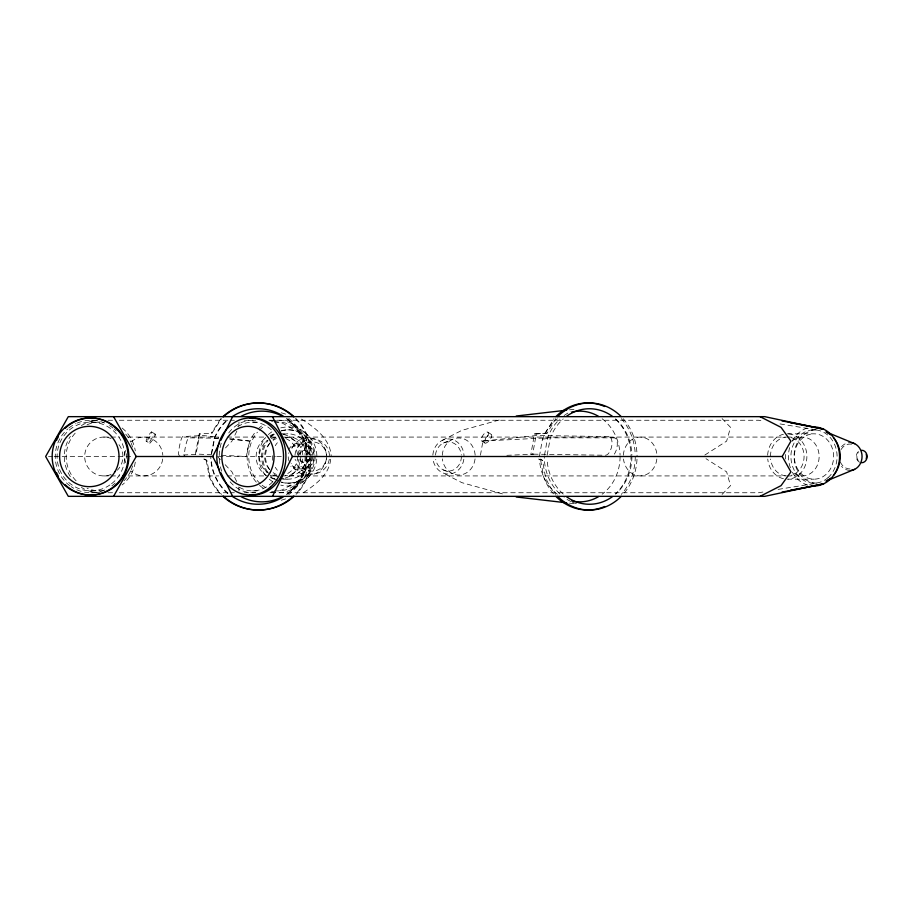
<?xml version="1.0" encoding="UTF-8"?>
<svg xmlns="http://www.w3.org/2000/svg" width="913" height="913" viewBox="0 0 913 913"><rect width="100%" height="100%" fill="white"/><g stroke="black" fill="none" stroke-linecap="round" stroke-linejoin="round"><path stroke-width="0.68" stroke-dasharray="4.57 3.42" d="M238.795 426.006L239.012 422M480.443 455.21L482.954 441.013L536.81 435.501L608.731 436.597L614.312 437.841A9.507 4.268 -77.4 0 1 617.256 445.35A9.507 4.268 -77.4 0 1 612.806 455.792M547.184 433.082L534.47 433.96L530.852 454.446L532.656 454.446L536.273 433.96L547.184 433.082L555.766 418.645M539.4 456.5L542.47 439.142A45.365 40.343 -90 0 1 557.329 418.782M544.513 455.165L547.572 437.841A48.754 43.368 -90 0 1 559.852 419.078M547.207 455.199L550.208 438.229A47.75 42.466 -90 0 1 563.23 418.941M307.476 459.296L305.022 471.873L296.143 485.659L286.511 494.561M199.251 433.96L195.245 454.446L195.93 454.446L199.947 433.96L199.251 433.96L212.021 433.082L221.528 418.645M211.314 453.829L214.452 437.841A48.754 48.001 -90 0 1 227.794 419.272M211.611 453.887L214.681 438.229A47.75 47.008 -90 0 1 227.976 419.854M229.699 438.674L249.397 441.013L246.362 456.5L221.448 455.256M330.689 459.205C329.159 475.468 314.049 485.773 301.45 493.887M325.108 463.587L325.485 462.081M236.866 431.096L231.936 441.127L225.169 448.294M545.381 433.082L553.974 418.645M220.832 418.645L211.337 433.082L212.021 433.082M309.792 458.588L308.503 460.483M149.846 443.273L151.238 441.687A5.364 0.787 -55.8 0 0 155.324 435.375A5.364 0.787 -55.8 0 0 153.795 435.684A5.364 0.787 -55.8 0 0 149.709 441.995L149.846 443.273L146.342 441.219M722.092 494.39L730.526 485.659L726.634 471.873L705.989 458.691M291.35 490.258L293.404 488.569M287.823 493.75L308.389 477.362M704.847 455.039L726.634 441.127L730.526 427.341L722.092 418.611M297.889 481.128L282.14 489.984L276.673 491.091M442.44 440.271L461.921 430.331L502.435 419.113M443.444 443.022L452.414 439.381M281.215 500.267L287.96 498.144M269.849 492.472L275.304 491.365M762.914 492.027L758.771 492.746L268.947 492.746M778.104 489.391L817.135 483.148A26.648 23.076 -90 0 1 794.048 456.5A26.648 23.076 -90 0 1 817.135 429.852M542.47 439.142L550.208 438.229M569.438 409.857L576.434 409.047M482.954 441.013L547.572 437.841L614.312 437.841M506.863 455.325L533.797 454.16M90.935 420.254L97.429 420.254M107.985 420.254L113.657 420.254M119.341 420.254L228.707 420.254M230.133 420.254L234.39 420.254M244.33 420.254L255.697 420.254M268.947 420.254L758.771 420.254L762.914 420.973M90.935 422.126L100.031 422.126M252.57 422.126L259.395 422.126M274.402 422.126L278.499 422.126A34.374 29.764 -90 0 1 308.24 455.176M287.846 429.852L288.942 429.852M816.085 429.852L778.104 423.609M279.812 433.823L287.846 433.823M787.257 433.823L813.997 433.823A22.677 19.63 -90 0 1 831.001 467.833A22.677 19.63 -90 0 1 796.992 467.833A22.677 19.63 -90 0 1 813.997 433.823M534.47 433.96L536.273 433.96M103.808 437.076L109.514 437.076M110.941 437.076L119.5 437.076M128.06 437.076L218.698 437.076M227.189 437.076L265.363 437.076M271.024 437.076L276.685 437.076M289.261 437.076L785.248 437.076M786.675 437.076L802.322 437.076M48.492 456.5L52.749 456.5M54.164 456.5L133.675 456.5M218.424 456.5L275.384 456.5M276.776 456.5L282.505 456.5M203.725 459.045L206.84 460.357L210.104 476.985A53.547 52.714 -90 0 0 221.528 494.355M538.51 459.045L542.505 460.357L545.449 476.985A53.547 47.624 -90 0 0 555.766 494.355M103.808 475.924L109.514 475.924M110.941 475.924L119.5 475.924M128.06 475.924L218.698 475.924M227.189 475.924L265.363 475.924M271.024 475.924L276.685 475.924M289.261 475.924L785.248 475.924M786.675 475.924L802.322 475.924M282.494 479.177L287.846 479.177M787.257 479.177L813.997 479.177M287.846 483.148L288.942 483.148M90.935 490.874L100.031 490.874M252.57 490.874L259.395 490.874M274.402 490.874L278.499 490.874A34.374 29.764 -90 0 0 308.172 459.159M90.935 492.746L97.429 492.746M107.985 492.746L113.657 492.746M119.341 492.746L228.707 492.746M230.133 492.746L234.39 492.746M244.33 492.746L255.697 492.746M533.512 454.16L605.433 455.256A9.518 4.588 -77.1 0 0 611.756 445.989A9.518 4.588 -77.1 0 0 608.731 436.597M211.759 454.777L199.194 454.16L179.016 455.256A9.518 1.278 -78.7 0 1 179.53 445.989A9.518 1.278 -78.7 0 1 182.668 436.597L202.96 435.501L218.435 437.338M218.641 438.217L188.843 437.841A9.507 1.632 -78.6 0 0 185.738 445.35A9.507 1.632 -78.6 0 0 184.688 455.792M229.825 439.233L249.397 441.013M569.438 503.143L576.434 503.953M214.681 438.229L218.218 438.776M269.849 420.528L272.576 421.076M273.946 421.361L282.14 423.016L297.889 431.872M502.435 493.887L461.921 482.669L442.44 472.729M281.215 412.733L287.96 414.856M484.792 442.953L485.773 443.273L488.284 441.687A5.364 2.237 -52.3 0 0 491.753 435.375A5.364 2.237 -52.3 0 0 487.782 435.684A5.364 2.237 -52.3 0 0 484.324 441.995L484.792 442.953L481.79 440.956M443.444 469.978L452.414 473.619M204.421 459.045L206.84 460.357M151.512 431.952L155.404 434.223M540.313 459.045L542.505 460.357M487.964 432.214A5.352 2.317 -56.3 0 1 484.837 440.123A5.352 2.317 -56.3 0 1 481.824 437.407A5.352 2.317 -56.3 0 1 487.964 432.214L491.365 434.485M301.45 419.113C315.053 427.546 330.415 439.027 331.225 456.5M287.823 419.25L308.389 435.638M291.35 422.742L293.404 424.431M286.511 418.439L296.143 427.341L305.022 441.127L307.749 455.108M217.442 456.5L220.341 459.57M225.169 464.706L231.936 471.873L238.099 484.404M308.503 452.517L309.792 454.412M325.108 449.413L325.485 450.919M206.155 460.357L209.408 476.985A53.547 52.714 -90 0 0 220.832 494.355M540.701 460.357L543.646 476.985A53.547 47.624 -90 0 0 553.974 494.355M238.795 486.994L239.012 491M255.275 492.609A36.246 31.396 -90 0 1 228.718 480.067M228.718 432.933A36.246 31.396 -90 0 1 255.275 420.391M807.777 485.111A29.501 25.553 -90 0 1 792.073 471.656M790.396 467.787A29.501 25.553 -90 0 1 789.996 446.389M792.073 441.344A29.501 25.553 -90 0 1 807.777 427.889M615.442 419.078A48.754 43.368 -90 0 1 615.442 493.922M576.388 503.588A48.754 43.368 -90 0 1 572.337 502.127M571.047 501.545A48.754 43.368 -90 0 1 564.108 497.448M559.852 493.922A48.754 43.368 -90 0 1 544.274 456.5M564.108 415.552A48.754 43.368 -90 0 1 571.047 411.455M432.842 455.142A17.564 15.624 -90 0 1 449.025 438.948A17.564 15.624 -90 0 1 464.032 456.5M463.85 459.239A17.564 15.624 -90 0 1 448.42 474.064A17.564 15.624 -90 0 1 432.99 459.239M435.501 455.085A14.585 12.976 -90 0 1 448.42 441.915A14.585 12.976 -90 0 1 461.327 455.085M461.385 456.5A14.585 12.976 -90 0 1 449.687 471.017A14.585 12.976 -90 0 1 435.695 459.342M442.28 455.302A18.522 16.48 -90 0 1 459.25 437.978A18.522 16.48 -90 0 1 475.194 456.5M475.057 458.908A18.522 16.48 -90 0 1 458.725 475.022A18.522 16.48 -90 0 1 442.383 458.908M621.319 418.645A53.547 47.624 -90 0 1 635.243 455.131M635.265 456.5A53.547 47.624 -90 0 1 621.319 494.355M623.123 418.645A53.547 47.624 -90 0 1 637.069 456.5M637 459.262A53.547 47.624 -90 0 1 623.123 494.355M615.659 418.941A47.75 42.466 -90 0 1 631.899 455.188M631.91 456.5A47.75 42.466 -90 0 1 615.659 494.059M563.23 494.059A47.75 42.466 -90 0 1 547.047 459.136M602.158 418.782A45.365 40.343 -90 0 1 620.064 455.153M620.087 456.5A45.365 40.343 -90 0 1 602.158 494.218M557.329 494.218A45.365 40.343 -90 0 1 539.469 459.193M237.7 426.725A34.374 29.764 -90 0 1 272.69 431.176M272.69 481.824A34.374 29.764 -90 0 1 237.7 486.275M265.934 487.668A34.374 29.764 -90 0 1 261.415 484.655M260.353 483.753A34.374 29.764 -90 0 1 257.455 432.191M259.338 430.194A34.374 29.764 -90 0 1 265.934 425.332M271.697 421.11A36.246 31.396 -90 0 1 309.861 455.108M309.884 456.5A36.246 31.396 -90 0 1 271.697 491.89M263.184 488.135A36.246 31.396 -90 0 1 258.082 484.038M256.302 482.132A36.246 31.396 -90 0 1 256.302 430.868M258.082 428.962A36.246 31.396 -90 0 1 263.184 424.865M221.745 471.245A38.529 33.37 -90 0 1 221.745 441.755M792.427 440.785A19.424 16.822 -90 0 1 814.818 443.501A19.424 16.822 -90 0 1 814.818 469.499A19.424 16.822 -90 0 1 792.427 472.215M785.637 459.022A19.424 16.822 -90 0 1 785.637 453.978M623.374 455.245A19.424 16.822 -90 0 1 640.161 437.076A19.424 16.822 -90 0 1 656.949 455.245M656.846 459.022A19.424 16.822 -90 0 1 640.161 475.924A19.424 16.822 -90 0 1 623.488 459.022M285.324 437.612A19.424 16.822 -90 0 1 306.049 455.245M306.083 456.5A19.424 16.822 -90 0 1 285.324 475.388M277.369 470.241A19.424 16.822 -90 0 1 275.281 467.296M272.759 460.289A19.424 16.822 -90 0 1 272.759 452.711M275.281 445.704A19.424 16.822 -90 0 1 277.369 442.759M841.056 449.573A12.474 10.796 -90 0 1 854.169 444.985M850.037 468.974A12.474 10.796 -90 0 1 840.063 461.27M859.647 462.263A6.231 5.398 -90 0 1 856.314 456.5A6.231 5.398 -90 0 1 859.647 450.737M788.524 433.869A22.677 19.63 -90 0 1 806.887 456.5A22.677 19.63 -90 0 1 788.524 479.131M783.422 478.732A22.677 19.63 -90 0 1 767.742 459.022M767.65 455.245A22.677 19.63 -90 0 1 783.422 434.268M791.194 437.612A19.424 16.822 -90 0 1 804.079 456.5A19.424 16.822 -90 0 1 791.194 475.388M785.956 475.867A19.424 16.822 -90 0 1 770.572 459.022M770.435 456.5A19.424 16.822 -90 0 1 785.956 437.133M850.037 470.378A13.878 12.017 -90 0 1 841.535 466.315M841.535 446.685A13.878 12.017 -90 0 1 850.037 442.622M858.266 460.483A5.638 4.885 -90 0 1 858.266 452.517M104.596 489.984A36.246 35.687 90 0 1 71.111 486.64M69.947 485.819A36.246 35.687 90 0 1 67.733 428.962M68.817 428.049A36.246 35.687 90 0 1 76.019 423.575M77.274 423.016A36.246 35.687 90 0 1 104.596 423.016M109.571 425.584A36.246 35.687 90 0 1 113.052 428.049M114.136 428.962A36.246 35.687 90 0 1 116.168 430.868M126.519 453.693A36.246 35.687 90 0 1 126.519 459.307M115.175 483.103A36.246 35.687 90 0 1 111.922 485.819M280.77 427.889A29.501 29.045 -90 0 1 316.891 456.5M316.788 459.045A29.501 29.045 -90 0 1 280.77 485.111M272.93 481.813A29.501 29.045 -90 0 1 267.304 477.362M265.615 475.49A29.501 29.045 -90 0 1 265.615 437.51M268.319 434.656A29.501 29.045 -90 0 1 272.93 431.187M281.455 430.651A26.648 26.237 -90 0 1 314.061 455.21M281.455 482.349A26.648 26.237 -90 0 0 314.083 456.5A13.878 13.661 -90 0 1 290.825 466.315M274.368 479.371A26.648 26.237 -90 0 1 270.214 476.232M266.779 472.386A26.648 26.237 -90 0 1 266.779 440.614M270.214 436.768A26.648 26.237 -90 0 1 274.368 433.629M288.759 418.405A48.754 48.001 -90 0 1 306.779 455.165M306.802 456.5A48.754 48.001 -90 0 1 288.759 494.595M227.794 493.728A48.754 48.001 -90 0 1 210.8 456.5M294.979 455.142A17.564 17.29 -90 0 1 312.885 438.948A17.564 17.29 -90 0 1 329.502 456.5M329.296 459.239A17.564 17.29 -90 0 1 295.139 459.239M297.923 455.085A14.585 14.357 -90 0 1 326.512 455.085M298.129 459.342A14.585 14.357 -90 0 0 326.58 456.5A18.522 18.237 -90 0 0 291.407 449.413M326.352 458.908A18.522 18.237 -90 0 1 291.407 463.587M296.074 418.645A53.547 52.714 -90 0 1 311.493 455.131M311.516 456.5A53.547 52.714 -90 0 1 296.074 494.355M295.378 418.645A53.547 52.714 -90 0 1 310.819 456.5M310.751 459.262A53.547 52.714 -90 0 1 295.378 494.355M287.127 418.941A47.75 47.008 -90 0 1 305.102 455.188M305.113 456.5A47.75 47.008 -90 0 1 287.127 494.059M227.976 493.146A47.75 47.008 -90 0 1 211.177 459.136M287.207 419.17A45.365 44.657 -90 0 1 306.471 455.153M306.483 456.5A45.365 44.657 -90 0 1 287.207 493.83M125.743 434.154A34.374 33.838 -90 0 1 130.776 442.132M131.289 443.341A34.374 33.838 -90 0 1 132.59 447.142M132.59 465.858A34.374 33.838 -90 0 1 131.289 469.659M130.776 470.868A34.374 33.838 -90 0 1 123.963 480.809M103.979 490.635A34.374 33.838 -90 0 1 87.077 488.261M76.099 480.809A34.374 33.838 -90 0 1 76.099 432.191M87.077 424.739A34.374 33.838 -90 0 1 103.979 422.365M122.148 428.049A36.246 35.687 -90 0 1 135.284 450.851M135.284 462.149A36.246 35.687 -90 0 1 122.148 484.951M100.031 492.746A36.246 35.687 -90 0 1 81.394 487.416M70.358 476.643A36.246 35.687 -90 0 1 70.358 436.357M81.394 425.584A36.246 35.687 -90 0 1 97.269 420.357M283.749 437.076A19.424 19.127 -90 0 1 302.842 455.245M302.717 459.022A19.424 19.127 -90 0 1 283.749 475.924M276.434 474.452A19.424 19.127 -90 0 1 273.124 472.649M269.381 469.328A19.424 19.127 -90 0 1 269.381 443.672M273.124 440.351A19.424 19.127 -90 0 1 276.434 438.548M131.118 441.903A19.424 19.127 -90 0 1 162.834 455.245M162.708 459.022A19.424 19.127 -90 0 1 131.118 471.097M125.64 462.765A19.424 19.127 -90 0 1 126.074 449.07M111.124 474.452A19.424 19.127 -90 0 1 84.681 456.5A19.424 19.127 -90 0 1 111.124 438.548M118.975 444.665A19.424 19.127 -90 0 1 117.332 470.241M291.806 447.678A12.474 12.28 -90 0 1 312.703 455.29M312.76 456.5A12.474 12.28 -90 0 1 289.661 462.366M289.147 461.27A12.474 12.28 -90 0 1 288.748 452.871M298.448 456.5A6.231 6.14 -90 0 1 310.249 454.115M310.249 458.885A6.231 6.14 -90 0 1 298.916 458.885M283.441 434.394A22.677 22.323 -90 0 1 300.754 455.245M300.788 456.5A22.677 22.323 -90 0 1 283.441 478.606M274.733 478.857A22.677 22.323 -90 0 1 269.928 477.442M267.692 476.358A22.677 22.323 -90 0 1 267.692 436.642M269.928 435.558A22.677 22.323 -90 0 1 274.733 434.143M282.87 434.394A22.677 22.323 -90 0 1 310.135 457.778A22.677 22.323 -90 0 1 280.451 477.898M278.18 476.94A22.677 22.323 -90 0 1 272.964 473.391M269.643 469.624A22.677 22.323 -90 0 1 271.218 441.378M272.964 439.61A22.677 22.323 -90 0 1 275.977 437.293M285.792 438.548A19.424 19.127 -90 0 1 297.558 455.245M297.592 456.5A19.424 19.127 -90 0 1 285.792 474.452M277.232 475.89A19.424 19.127 -90 0 1 271.15 474.452M270.031 473.927A19.424 19.127 -90 0 1 267.84 440.351M271.15 438.548A19.424 19.127 -90 0 1 277.232 437.11M281.307 431.004A26.648 26.237 -90 0 1 315.156 455.21M315.19 456.5A26.648 26.237 -90 0 1 281.307 481.996M277.746 480.603A26.648 26.237 -90 0 1 270.396 475.342M267.886 472.386A26.648 26.237 -90 0 1 267.886 440.614M270.396 437.658A26.648 26.237 -90 0 1 275.475 433.629M288.428 449.972A13.878 13.661 -90 0 1 314.083 455.153M299.453 454.343A5.638 5.546 -90 0 1 309.712 454.343M309.712 458.657A5.638 5.546 -90 0 1 299.453 458.657M828.045 477.647A26.648 23.076 -90 0 0 822.83 431.872A26.648 23.076 -90 0 0 791.115 459.981A26.648 23.076 -90 0 0 828.045 477.647M147.529 440.123A5.352 0.81 -59.6 0 0 151.729 432.214A5.352 0.81 -59.6 0 0 147.529 437.407A5.352 0.81 -59.6 0 0 147.529 440.123M111.534 483.764A34.374 33.838 -90 0 0 103.888 424.739A34.374 33.838 -90 0 0 57.382 460.985A34.374 33.838 -90 0 0 111.534 483.764"/><path stroke-width="1.37" d="M219.577 442.805L212.729 456.5L219.577 470.195M220.82 440.317L232.644 416.659M272.485 496.341L292.4 456.5L272.485 416.659M760.05 496.341L781.037 485.659L790.92 471.873L782.224 456.5L790.92 441.127L781.037 427.341L760.05 416.659M113.577 496.341L136.22 456.5L113.577 416.659M854.636 469.328L825.968 481.128A26.648 23.076 -90 0 0 830.499 478.229M790.373 490.315L823.777 483.753L764.786 496.341L68.292 496.341L45.65 456.5L68.292 416.659L764.786 416.659L823.777 429.247L790.373 422.685M781.996 492.096L813.997 486.001A29.501 25.553 -90 0 0 839.549 456.5A29.501 25.553 -90 0 0 813.997 426.999L781.996 420.904M516.21 416.031L566.631 410.177M136.22 456.5L212.889 456.5M292.4 456.5L782.224 456.5M516.21 496.969L566.631 502.823M854.636 443.672L825.968 431.872A26.648 23.076 -90 0 1 830.499 434.771M220.82 472.683L232.644 496.341M588.953 402.975A53.547 47.624 -90 0 1 604.646 406.49M604.646 506.51A53.547 47.624 -90 0 1 588.953 510.025M587.641 510.047A53.547 47.624 -90 0 1 555.88 496.387M555.88 416.613A53.547 47.624 -90 0 1 587.641 402.953M557.683 416.613A53.547 47.624 -90 0 1 621.205 416.613M621.205 496.387A53.547 47.624 -90 0 1 557.683 496.387M566.391 416.396A47.75 42.466 -90 0 1 612.497 416.396M612.497 496.604A47.75 42.466 -90 0 1 566.391 496.604M571.869 412.014A45.365 40.343 -90 0 1 598.723 416.476M598.723 496.524A45.365 40.343 -90 0 1 571.869 500.986M249.979 418.086A38.529 33.37 -90 0 1 285.929 456.5A38.529 33.37 -90 0 1 249.979 494.914M861.712 450.269A6.231 5.398 -90 0 1 867.11 456.5A6.231 5.398 -90 0 1 861.712 462.731M833.455 437.658A26.648 23.076 -90 0 1 833.455 475.342M851.201 442.679A13.878 12.017 -90 0 1 862.055 456.5A13.878 12.017 -90 0 1 851.201 470.321M866.22 454.343A5.638 4.885 -90 0 1 866.22 458.657M258.801 402.953A53.547 52.714 -90 0 1 294.1 416.739M294.1 496.261A53.547 52.714 -90 0 1 258.801 510.047M257.443 510.025A53.547 52.714 -90 0 1 223.491 496.261M223.491 416.739A53.547 52.714 -90 0 1 257.443 402.975M222.806 416.739A53.547 52.714 -90 0 1 293.415 416.739M293.415 496.261A53.547 52.714 -90 0 1 222.806 496.261M232.598 416.396A47.75 47.008 -90 0 1 283.623 416.396M283.623 496.604A47.75 47.008 -90 0 1 232.598 496.604M241.112 416.317A45.365 44.657 -90 0 1 281.341 415.7M281.341 497.3A45.365 44.657 -90 0 1 241.112 496.683M65.074 428.323A38.529 37.935 -90 0 1 118.062 429.578A38.529 37.935 -90 0 1 118.062 483.422A38.529 37.935 -90 0 1 65.074 484.677M58.306 476.141A38.529 37.935 -90 0 1 56.423 472.478M56.423 440.523A38.529 37.935 -90 0 1 58.306 436.859M270.568 471.587A30.163 26.123 -90 0 0 247.948 426.337A30.163 26.123 -90 0 0 225.328 471.587A30.163 26.123 -90 0 0 270.568 471.587M270.488 487.063A38.529 33.37 -90 0 0 262.944 420.904A38.529 33.37 -90 0 0 217.089 461.533A38.529 33.37 -90 0 0 270.488 487.063M115.038 471.587A30.163 29.695 -90 0 0 89.314 426.337A30.163 29.695 -90 0 0 63.602 471.587A30.163 29.695 -90 0 0 115.038 471.587M122.947 475.764A38.529 37.935 -90 0 0 90.09 417.971A38.529 37.935 -90 0 0 57.245 475.764A38.529 37.935 -90 0 0 122.947 475.764"/></g></svg>
